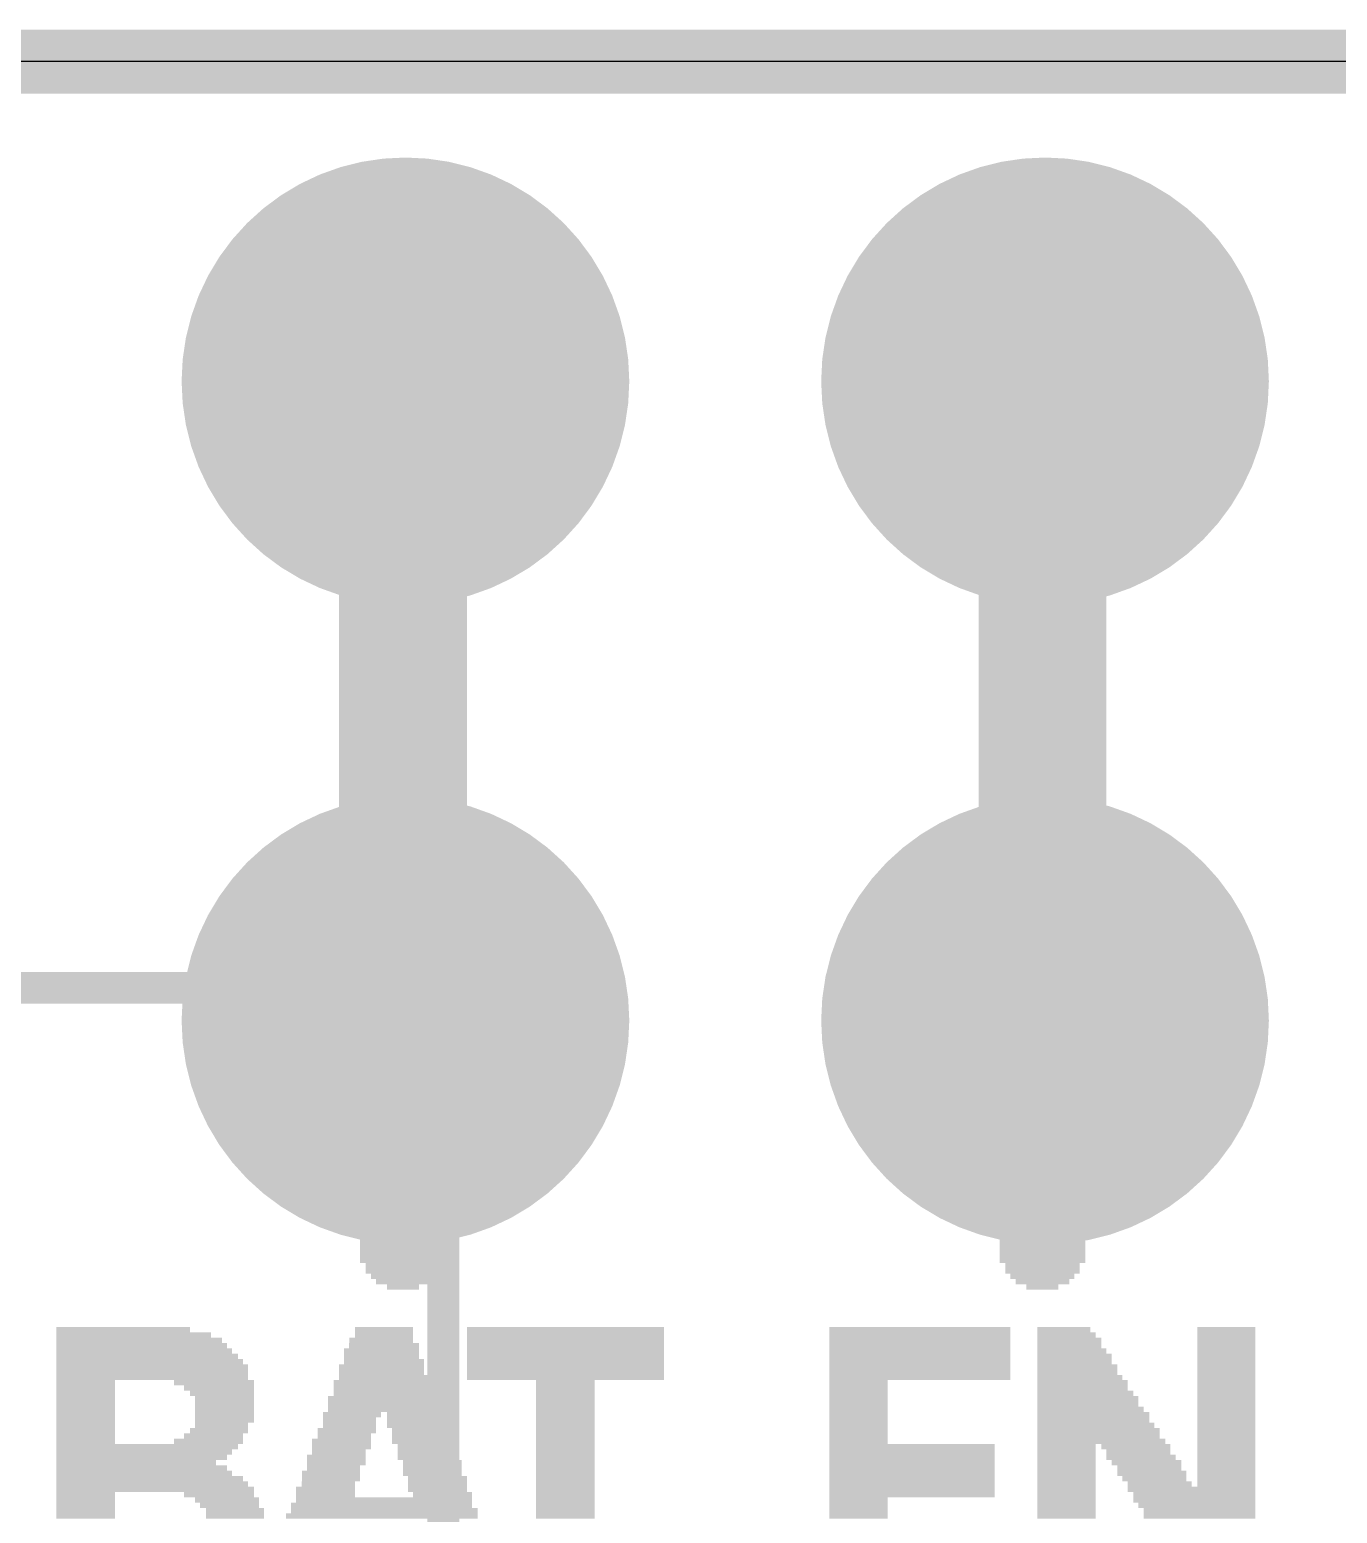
# Model space of a CAD drawing. Extents: x -0.1 to 50.9, y -0.1 to 23.
# Drawn here: x 15.02 to 20.21, y 17.09 to 22.99 of the extents above; entities that cross this region are included whole.
import ezdxf

# ---------------------------------------------------------------- set-up
doc = ezdxf.new("R2010")
doc.units = 0
for name, color, linetype in [('1', 12, 'CONTINUOUS'), ('16', 5, 'CONTINUOUS'), ('17', 110, 'CONTINUOUS'), ('20', 53, 'CONTINUOUS'), ('200', 40, 'CONTINUOUS'), ('21', 40, 'CONTINUOUS')]:
    doc.layers.add(name, color=color, linetype=linetype)

# ---------------------------------------------------------------- blocks, each defined once
blk = doc.blocks.new('ROUNDP')
at = {"const_width": 0.5}
blk.add_lwpolyline([(0, -0.25, 1), (0, 0.25, 1), (0, -0.25)], format="xyb", dxfattribs=at)
blk = doc.blocks.new('RECT')
blk.add_solid([(-0.5, -0.5), (0.5, -0.5), (-0.5, 0.5), (0.5, 0.5)])

msp = doc.modelspace()

# ---------------------------------------------------------------- linework, layer by layer
at = {"layer": '1', "const_width": 0.254}
msp.add_lwpolyline([(50.8, 22.86), (0, 22.86)], dxfattribs=at)
at = {"layer": '16', "const_width": 0.254}
for points in [[(50.8, 22.86), (0, 22.86)], [(16.51, 21.59), (16.51, 19.05)], [(19.05, 21.59), (19.05, 19.05)]]:
    msp.add_lwpolyline(points, dxfattribs=at)
at = {"layer": '16', "const_width": 0.127}
for points in [[(16.5735, 21.59, 1), (16.4465, 21.59)], [(19.1135, 21.59, 1), (18.9865, 21.59)], [(16.4465, 19.05, 1), (16.5735, 19.05)], [(18.9865, 19.05, 1), (19.1135, 19.05)]]:
    msp.add_lwpolyline(points, format="xyb", dxfattribs=at)
at = {"layer": '20'}
msp.add_line((48.26, 22.86), (2.54, 22.86), dxfattribs=at)
at = {"layer": '21', "const_width": 0.127}
for points in [[(0.16, 19.18), (16.66, 19.18)], [(16.66, 19.18), (16.66, 3.68)]]:
    msp.add_lwpolyline(points, dxfattribs=at)
at = {"layer": '21', "const_width": 0.0635}
for points in [[(16.6917, 19.18, 1), (16.6283, 19.18)], [(16.66, 19.1483, 1), (16.66, 19.2117)]]:
    msp.add_lwpolyline(points, format="xyb", dxfattribs=at)

# ---------------------------------------------------------------- block references
at = {"layer": '17', "xscale": 1.778, "yscale": 1.778}
for p in [(16.51, 21.59), (16.51, 21.59), (19.05, 21.59), (19.05, 21.59)]:
    msp.add_blockref('ROUNDP', p, dxfattribs=at)
at = {"layer": '17', "xscale": 1.778, "yscale": 1.778, "rotation": 90}
for p in [(16.51, 19.05), (16.51, 19.05), (19.05, 19.05), (19.05, 19.05)]:
    msp.add_blockref('ROUNDP', p, dxfattribs=at)
at = {"layer": '200'}
for p, xscale, yscale in [((16.4998, 21.8017), 0.254, 0.0211), ((16.4986, 21.8228), 0.1702, 0.0211), ((19.0398, 21.8017), 0.254, 0.0211), ((19.0398, 21.8228), 0.1676, 0.0211), ((16.4998, 21.7593), 0.381, 0.0211), ((16.4998, 21.7805), 0.3404, 0.0213), ((19.0398, 21.7593), 0.381, 0.0211), ((19.0398, 21.7805), 0.3404, 0.0213), ((16.4998, 21.6958), 0.4674, 0.0211), ((16.4986, 21.7382), 0.4242, 0.0211), ((16.4986, 21.717), 0.4242, 0.0213), ((19.0398, 21.6958), 0.4674, 0.0211), ((19.0398, 21.7382), 0.4216, 0.0211), ((19.0398, 21.717), 0.4216, 0.0213), ((16.4998, 21.6535), 0.508, 0.0213), ((16.4998, 21.6323), 0.508, 0.0211), ((16.4998, 21.6747), 0.4674, 0.0211), ((19.0398, 21.6535), 0.508, 0.0213), ((19.0398, 21.6323), 0.508, 0.0211), ((19.0398, 21.6747), 0.4674, 0.0211), ((16.4998, 21.6112), 0.508, 0.0211), ((16.4998, 21.59), 0.508, 0.0213), ((16.4998, 21.5688), 0.508, 0.0211), ((19.0398, 21.6112), 0.508, 0.0211), ((19.0398, 21.59), 0.508, 0.0213), ((19.0398, 21.5688), 0.508, 0.0211), ((16.4998, 21.5477), 0.508, 0.0211), ((16.4998, 21.5265), 0.508, 0.0213), ((19.0398, 21.5477), 0.508, 0.0211), ((19.0398, 21.5265), 0.508, 0.0213), ((16.4998, 21.5053), 0.508, 0.0211), ((16.4998, 21.4842), 0.508, 0.0211), ((16.4998, 21.463), 0.508, 0.0213), ((19.0398, 21.5053), 0.508, 0.0211), ((19.0398, 21.4842), 0.508, 0.0211), ((19.0398, 21.463), 0.508, 0.0213), ((16.4998, 21.4418), 0.508, 0.0211), ((16.4998, 21.4207), 0.508, 0.0211), ((16.4998, 21.3995), 0.508, 0.0213), ((19.0398, 21.4418), 0.508, 0.0211), ((19.0398, 21.4207), 0.508, 0.0211), ((19.0398, 21.3995), 0.508, 0.0213), ((16.4998, 21.3783), 0.508, 0.0211), ((16.4998, 21.3572), 0.508, 0.0211), ((16.4998, 21.336), 0.508, 0.0213), ((19.0398, 21.3783), 0.508, 0.0211), ((19.0398, 21.3572), 0.508, 0.0211), ((19.0398, 21.336), 0.508, 0.0213), ((16.4998, 21.3148), 0.508, 0.0211), ((16.4998, 21.2937), 0.508, 0.0211), ((16.4998, 21.2725), 0.508, 0.0213), ((19.0398, 21.3148), 0.508, 0.0211), ((19.0398, 21.2937), 0.508, 0.0211), ((19.0398, 21.2725), 0.508, 0.0213), ((16.4998, 21.2513), 0.508, 0.0211), ((16.4998, 21.2302), 0.508, 0.0211), ((19.0398, 21.2513), 0.508, 0.0211), ((19.0398, 21.2302), 0.508, 0.0211), ((16.4998, 21.209), 0.508, 0.0213), ((16.4998, 21.1878), 0.508, 0.0211), ((16.4998, 21.1667), 0.508, 0.0211), ((19.0398, 21.209), 0.508, 0.0213), ((19.0398, 21.1878), 0.508, 0.0211), ((19.0398, 21.1667), 0.508, 0.0211), ((16.4998, 21.1455), 0.508, 0.0213), ((16.4998, 21.1243), 0.508, 0.0211), ((16.4998, 21.1032), 0.508, 0.0211), ((19.0398, 21.1455), 0.508, 0.0213), ((19.0398, 21.1243), 0.508, 0.0211), ((19.0398, 21.1032), 0.508, 0.0211), ((16.4998, 21.082), 0.508, 0.0213), ((16.4998, 21.0608), 0.508, 0.0211), ((16.4998, 21.0397), 0.508, 0.0211), ((19.0398, 21.082), 0.508, 0.0213), ((19.0398, 21.0608), 0.508, 0.0211), ((19.0398, 21.0397), 0.508, 0.0211), ((16.4998, 21.0185), 0.508, 0.0213), ((16.4998, 20.9973), 0.508, 0.0211), ((16.4998, 20.9762), 0.508, 0.0211), ((19.0398, 21.0185), 0.508, 0.0213), ((19.0398, 20.9973), 0.508, 0.0211), ((19.0398, 20.9762), 0.508, 0.0211), ((16.4998, 20.955), 0.508, 0.0213), ((16.4998, 20.9338), 0.508, 0.0211), ((19.0398, 20.955), 0.508, 0.0213), ((19.0398, 20.9338), 0.508, 0.0211), ((16.4998, 20.9127), 0.508, 0.0211), ((16.4998, 20.8915), 0.508, 0.0213), ((16.4998, 20.8703), 0.508, 0.0211), ((19.0398, 20.9127), 0.508, 0.0211), ((19.0398, 20.8915), 0.508, 0.0213), ((19.0398, 20.8703), 0.508, 0.0211), ((16.4998, 20.8492), 0.508, 0.0211), ((16.4998, 20.828), 0.508, 0.0213), ((16.4998, 20.8068), 0.508, 0.0211), ((19.0398, 20.8492), 0.508, 0.0211), ((19.0398, 20.828), 0.508, 0.0213), ((19.0398, 20.8068), 0.508, 0.0211), ((16.4998, 20.7857), 0.508, 0.0211), ((16.4998, 20.7645), 0.508, 0.0213), ((16.4998, 20.7433), 0.508, 0.0211), ((19.0398, 20.7857), 0.508, 0.0211), ((19.0398, 20.7645), 0.508, 0.0213), ((19.0398, 20.7433), 0.508, 0.0211), ((16.4998, 20.7222), 0.508, 0.0211), ((16.4998, 20.701), 0.508, 0.0213), ((19.0398, 20.7222), 0.508, 0.0211), ((19.0398, 20.701), 0.508, 0.0213), ((16.4998, 20.6798), 0.508, 0.0211), ((16.4998, 20.6587), 0.508, 0.0211), ((16.4998, 20.6375), 0.508, 0.0213), ((19.0398, 20.6798), 0.508, 0.0211), ((19.0398, 20.6587), 0.508, 0.0211), ((19.0398, 20.6375), 0.508, 0.0213), ((16.4998, 20.6163), 0.508, 0.0211), ((16.4998, 20.5952), 0.508, 0.0211), ((16.4998, 20.574), 0.508, 0.0213), ((19.0398, 20.6163), 0.508, 0.0211), ((19.0398, 20.5952), 0.508, 0.0211), ((19.0398, 20.574), 0.508, 0.0213), ((16.4998, 20.5528), 0.508, 0.0211), ((16.4998, 20.5317), 0.508, 0.0211), ((16.4998, 20.5105), 0.508, 0.0213), ((19.0398, 20.5528), 0.508, 0.0211), ((19.0398, 20.5317), 0.508, 0.0211), ((19.0398, 20.5105), 0.508, 0.0213), ((16.4998, 20.4893), 0.508, 0.0211), ((16.4998, 20.4682), 0.508, 0.0211), ((16.4998, 20.447), 0.508, 0.0213), ((19.0398, 20.4893), 0.508, 0.0211), ((19.0398, 20.4682), 0.508, 0.0211), ((19.0398, 20.447), 0.508, 0.0213), ((16.4998, 20.4258), 0.508, 0.0211), ((16.4998, 20.4047), 0.508, 0.0211), ((19.0398, 20.4258), 0.508, 0.0211), ((19.0398, 20.4047), 0.508, 0.0211), ((16.4998, 20.3835), 0.508, 0.0213), ((16.4998, 20.3623), 0.508, 0.0211), ((16.4998, 20.3412), 0.508, 0.0211), ((19.0398, 20.3835), 0.508, 0.0213), ((19.0398, 20.3623), 0.508, 0.0211), ((19.0398, 20.3412), 0.508, 0.0211), ((16.4998, 20.32), 0.508, 0.0213), ((16.4998, 20.2988), 0.508, 0.0211), ((16.4998, 20.2777), 0.508, 0.0211), ((19.0398, 20.32), 0.508, 0.0213), ((19.0398, 20.2988), 0.508, 0.0211), ((19.0398, 20.2777), 0.508, 0.0211), ((16.4998, 20.2565), 0.508, 0.0213), ((16.4998, 20.2353), 0.508, 0.0211), ((16.4998, 20.2142), 0.508, 0.0211), ((19.0398, 20.2565), 0.508, 0.0213), ((19.0398, 20.2353), 0.508, 0.0211), ((19.0398, 20.2142), 0.508, 0.0211), ((16.4998, 20.193), 0.508, 0.0213), ((16.4998, 20.1718), 0.508, 0.0211), ((16.4998, 20.1507), 0.508, 0.0211), ((19.0398, 20.193), 0.508, 0.0213), ((19.0398, 20.1718), 0.508, 0.0211), ((19.0398, 20.1507), 0.508, 0.0211), ((16.4998, 20.1295), 0.508, 0.0213), ((16.4998, 20.1083), 0.508, 0.0211), ((19.0398, 20.1295), 0.508, 0.0213), ((19.0398, 20.1083), 0.508, 0.0211), ((16.4998, 20.0872), 0.508, 0.0211), ((16.4998, 20.066), 0.508, 0.0213), ((16.4998, 20.0448), 0.508, 0.0211), ((19.0398, 20.0872), 0.508, 0.0211), ((19.0398, 20.066), 0.508, 0.0213), ((19.0398, 20.0448), 0.508, 0.0211), ((16.4998, 20.0237), 0.508, 0.0211), ((16.4998, 20.0025), 0.508, 0.0213), ((16.4998, 19.9813), 0.508, 0.0211), ((19.0398, 20.0237), 0.508, 0.0211), ((19.0398, 20.0025), 0.508, 0.0213), ((19.0398, 19.9813), 0.508, 0.0211), ((16.4998, 19.9602), 0.508, 0.0211), ((16.4998, 19.939), 0.508, 0.0213), ((16.4998, 19.9178), 0.508, 0.0211), ((19.0398, 19.9602), 0.508, 0.0211), ((19.0398, 19.939), 0.508, 0.0213), ((19.0398, 19.9178), 0.508, 0.0211), ((16.4998, 19.8967), 0.508, 0.0211), ((16.4998, 19.8755), 0.508, 0.0213), ((19.0398, 19.8967), 0.508, 0.0211), ((19.0398, 19.8755), 0.508, 0.0213), ((16.4998, 19.8543), 0.508, 0.0211), ((16.4998, 19.8332), 0.508, 0.0211), ((16.4998, 19.812), 0.508, 0.0213), ((19.0398, 19.8543), 0.508, 0.0211), ((19.0398, 19.8332), 0.508, 0.0211), ((19.0398, 19.812), 0.508, 0.0213), ((16.4998, 19.7908), 0.508, 0.0211), ((16.4998, 19.7697), 0.508, 0.0211), ((16.4998, 19.7485), 0.508, 0.0213), ((19.0398, 19.7908), 0.508, 0.0211), ((19.0398, 19.7697), 0.508, 0.0211), ((19.0398, 19.7485), 0.508, 0.0213), ((16.4998, 19.7273), 0.508, 0.0211), ((16.4998, 19.7062), 0.508, 0.0211), ((16.4998, 19.685), 0.508, 0.0213), ((19.0398, 19.7273), 0.508, 0.0211), ((19.0398, 19.7062), 0.508, 0.0211), ((19.0398, 19.685), 0.508, 0.0213), ((16.4998, 19.6638), 0.508, 0.0211), ((16.4998, 19.6427), 0.508, 0.0211), ((16.4998, 19.6215), 0.508, 0.0213), ((19.0398, 19.6638), 0.508, 0.0211), ((19.0398, 19.6427), 0.508, 0.0211), ((19.0398, 19.6215), 0.508, 0.0213), ((16.4998, 19.6003), 0.508, 0.0211), ((16.4998, 19.5792), 0.508, 0.0211), ((19.0398, 19.6003), 0.508, 0.0211), ((19.0398, 19.5792), 0.508, 0.0211), ((16.4998, 19.558), 0.508, 0.0213), ((16.4998, 19.5368), 0.508, 0.0211), ((16.4998, 19.5157), 0.508, 0.0211), ((19.0398, 19.558), 0.508, 0.0213), ((19.0398, 19.5368), 0.508, 0.0211), ((19.0398, 19.5157), 0.508, 0.0211), ((16.4998, 19.4945), 0.508, 0.0213), ((16.4998, 19.4733), 0.508, 0.0211), ((16.4998, 19.4522), 0.508, 0.0211), ((19.0398, 19.4945), 0.508, 0.0213), ((19.0398, 19.4733), 0.508, 0.0211), ((19.0398, 19.4522), 0.508, 0.0211), ((16.4998, 19.431), 0.508, 0.0213), ((16.4998, 19.4098), 0.508, 0.0211), ((16.4998, 19.3887), 0.508, 0.0211), ((19.0398, 19.431), 0.508, 0.0213), ((19.0398, 19.4098), 0.508, 0.0211), ((19.0398, 19.3887), 0.508, 0.0211), ((16.4998, 19.3675), 0.508, 0.0213), ((16.4998, 19.3463), 0.508, 0.0211), ((16.4998, 19.3252), 0.508, 0.0211), ((19.0398, 19.3675), 0.508, 0.0213), ((19.0398, 19.3463), 0.508, 0.0211), ((19.0398, 19.3252), 0.508, 0.0211), ((16.4998, 19.304), 0.508, 0.0213), ((16.4998, 19.2828), 0.508, 0.0211), ((19.0398, 19.304), 0.508, 0.0213), ((19.0398, 19.2828), 0.508, 0.0211), ((16.4998, 19.2617), 0.508, 0.0211), ((16.4998, 19.2405), 0.508, 0.0213), ((16.4998, 19.2193), 0.508, 0.0211), ((19.0398, 19.2617), 0.508, 0.0211), ((19.0398, 19.2405), 0.508, 0.0213), ((19.0398, 19.2193), 0.508, 0.0211), ((16.4998, 19.1982), 0.508, 0.0211), ((16.4998, 19.177), 0.508, 0.0213), ((16.4998, 19.1558), 0.508, 0.0211), ((19.0398, 19.1982), 0.508, 0.0211), ((19.0398, 19.177), 0.508, 0.0213), ((19.0398, 19.1558), 0.508, 0.0211), ((16.4998, 19.1347), 0.508, 0.0211), ((16.4998, 19.1135), 0.508, 0.0213), ((16.4998, 19.0923), 0.508, 0.0211), ((19.0398, 19.1347), 0.508, 0.0211), ((19.0398, 19.1135), 0.508, 0.0213), ((19.0398, 19.0923), 0.508, 0.0211), ((16.4998, 19.0712), 0.508, 0.0211), ((16.4998, 19.05), 0.508, 0.0213), ((19.0398, 19.0712), 0.508, 0.0211), ((19.0398, 19.05), 0.508, 0.0213), ((16.4998, 19.0288), 0.508, 0.0211), ((16.4998, 19.0077), 0.508, 0.0211), ((16.4998, 18.9865), 0.508, 0.0213), ((19.0398, 19.0288), 0.508, 0.0211), ((19.0398, 19.0077), 0.508, 0.0211), ((19.0398, 18.9865), 0.508, 0.0213), ((16.4998, 18.9653), 0.508, 0.0211), ((16.4998, 18.9442), 0.4674, 0.0211), ((16.4998, 18.923), 0.4674, 0.0213), ((19.0398, 18.9653), 0.508, 0.0211), ((19.0398, 18.9442), 0.4674, 0.0211), ((19.0398, 18.923), 0.4674, 0.0213), ((16.4986, 18.9018), 0.4242, 0.0211), ((16.4986, 18.8807), 0.4242, 0.0211), ((16.4998, 18.8595), 0.381, 0.0213), ((19.0398, 18.9018), 0.4216, 0.0211), ((19.0398, 18.8807), 0.4216, 0.0211), ((19.0398, 18.8595), 0.381, 0.0213), ((16.4998, 18.8383), 0.3404, 0.0211), ((16.4998, 18.8172), 0.3404, 0.0211), ((16.4998, 18.796), 0.3404, 0.0213), ((19.0398, 18.8383), 0.3404, 0.0211), ((19.0398, 18.8172), 0.3404, 0.0211), ((19.0398, 18.796), 0.3404, 0.0213), ((16.4998, 18.7748), 0.3404, 0.0211), ((16.4998, 18.7537), 0.3404, 0.0211), ((19.0398, 18.7748), 0.3404, 0.0211), ((19.0398, 18.7537), 0.3404, 0.0211), ((16.4998, 18.7325), 0.3404, 0.0213), ((16.4998, 18.7113), 0.3404, 0.0211), ((16.4998, 18.6902), 0.3404, 0.0211), ((19.0398, 18.7325), 0.3404, 0.0213), ((19.0398, 18.7113), 0.3404, 0.0211), ((19.0398, 18.6902), 0.3404, 0.0211), ((16.4998, 18.669), 0.3404, 0.0213), ((16.4998, 18.6478), 0.3404, 0.0211), ((16.4998, 18.6267), 0.3404, 0.0211), ((19.0398, 18.669), 0.3404, 0.0213), ((19.0398, 18.6478), 0.3404, 0.0211), ((19.0398, 18.6267), 0.3404, 0.0211), ((16.4998, 18.6055), 0.3404, 0.0213), ((16.4998, 18.5843), 0.3404, 0.0211), ((16.4998, 18.5632), 0.3404, 0.0211), ((19.0398, 18.6055), 0.3404, 0.0213), ((19.0398, 18.5843), 0.3404, 0.0211), ((19.0398, 18.5632), 0.3404, 0.0211), ((16.4998, 18.542), 0.3404, 0.0213), ((16.4998, 18.5208), 0.3404, 0.0211), ((16.4998, 18.4997), 0.3404, 0.0211), ((19.0398, 18.542), 0.3404, 0.0213), ((19.0398, 18.5208), 0.3404, 0.0211), ((19.0398, 18.4997), 0.3404, 0.0211), ((16.4998, 18.4785), 0.3404, 0.0213), ((16.4998, 18.4573), 0.3404, 0.0211), ((19.0398, 18.4785), 0.3404, 0.0213), ((19.0398, 18.4573), 0.3404, 0.0211), ((16.4998, 18.4362), 0.3404, 0.0211), ((16.4998, 18.415), 0.3404, 0.0213), ((16.4998, 18.3938), 0.3404, 0.0211), ((19.0398, 18.4362), 0.3404, 0.0211), ((19.0398, 18.415), 0.3404, 0.0213), ((19.0398, 18.3938), 0.3404, 0.0211), ((16.4998, 18.3727), 0.3404, 0.0211), ((16.4998, 18.3515), 0.3404, 0.0213), ((16.4998, 18.3303), 0.3404, 0.0211), ((19.0398, 18.3727), 0.3404, 0.0211), ((19.0398, 18.3515), 0.3404, 0.0213), ((19.0398, 18.3303), 0.3404, 0.0211), ((16.4998, 18.3092), 0.3404, 0.0211), ((16.4998, 18.288), 0.3404, 0.0213), ((16.4998, 18.2668), 0.3404, 0.0211), ((19.0398, 18.3092), 0.3404, 0.0211), ((19.0398, 18.288), 0.3404, 0.0213), ((19.0398, 18.2668), 0.3404, 0.0211), ((16.4998, 18.2457), 0.3404, 0.0211), ((16.4998, 18.2245), 0.3404, 0.0213), ((19.0398, 18.2457), 0.3404, 0.0211), ((19.0398, 18.2245), 0.3404, 0.0213), ((16.4998, 18.2033), 0.3404, 0.0211), ((16.4998, 18.1822), 0.3404, 0.0211), ((16.4998, 18.161), 0.3404, 0.0213), ((19.0398, 18.2033), 0.3404, 0.0211), ((19.0398, 18.1822), 0.3404, 0.0211), ((19.0398, 18.161), 0.3404, 0.0213), ((16.4998, 18.1398), 0.3404, 0.0211), ((16.4998, 18.1187), 0.3404, 0.0211), ((16.4998, 18.0975), 0.3404, 0.0213), ((19.0398, 18.1398), 0.3404, 0.0211), ((19.0398, 18.1187), 0.3404, 0.0211), ((19.0398, 18.0975), 0.3404, 0.0213), ((16.4998, 18.0763), 0.2946, 0.0211), ((16.4998, 18.0552), 0.2946, 0.0211), ((16.4998, 18.034), 0.254, 0.0213), ((19.0398, 18.0763), 0.2946, 0.0211), ((19.0398, 18.0552), 0.2946, 0.0211), ((19.0398, 18.034), 0.254, 0.0213), ((16.4998, 18.0128), 0.2134, 0.0211), ((16.4998, 17.9917), 0.127, 0.0211), ((19.0398, 18.0128), 0.2134, 0.0211), ((19.0398, 17.9917), 0.127, 0.0211), ((15.3886, 17.8223), 0.5309, 0.0211), ((15.4305, 17.8012), 0.6147, 0.0211), ((16.4249, 17.8223), 0.2311, 0.0211), ((16.4249, 17.8012), 0.2311, 0.0211), ((17.145, 17.8223), 0.7823, 0.0211), ((17.145, 17.8012), 0.7823, 0.0211), ((18.5534, 17.8223), 0.7188, 0.0211), ((18.5534, 17.8012), 0.7188, 0.0211), ((19.1249, 17.8223), 0.2108, 0.0211), ((19.1351, 17.8012), 0.2311, 0.0211), ((19.7701, 17.8223), 0.2311, 0.0211), ((19.7701, 17.8012), 0.2311, 0.0211), ((15.4521, 17.78), 0.6579, 0.0213), ((15.4623, 17.7588), 0.6782, 0.0211), ((15.4724, 17.7377), 0.6985, 0.0211), ((16.4148, 17.7377), 0.2972, 0.0211), ((16.4135, 17.78), 0.254, 0.0213), ((16.4249, 17.7588), 0.2769, 0.0211), ((17.145, 17.78), 0.7823, 0.0213), ((17.145, 17.7588), 0.7823, 0.0211), ((17.145, 17.7377), 0.7823, 0.0211), ((18.5534, 17.78), 0.7188, 0.0213), ((18.5534, 17.7588), 0.7188, 0.0211), ((18.5534, 17.7377), 0.7188, 0.0211), ((19.1465, 17.78), 0.254, 0.0213), ((19.1465, 17.7588), 0.254, 0.0211), ((19.1567, 17.7377), 0.2743, 0.0211), ((19.7701, 17.78), 0.2311, 0.0213), ((19.7701, 17.7588), 0.2311, 0.0211), ((19.7701, 17.7377), 0.2311, 0.0211), ((15.4838, 17.7165), 0.7214, 0.0213), ((15.494, 17.6953), 0.7417, 0.0211), ((15.5042, 17.6742), 0.762, 0.0211), ((16.4148, 17.6742), 0.3378, 0.0211), ((16.4249, 17.6953), 0.3175, 0.0211), ((16.4148, 17.7165), 0.2972, 0.0213), ((17.145, 17.7165), 0.7823, 0.0213), ((17.145, 17.6953), 0.7823, 0.0211), ((17.145, 17.6742), 0.7823, 0.0211), ((18.5534, 17.7165), 0.7188, 0.0213), ((18.5534, 17.6953), 0.7188, 0.0211), ((18.5534, 17.6742), 0.7188, 0.0211), ((19.1668, 17.7165), 0.2946, 0.0213), ((19.1668, 17.6953), 0.2946, 0.0211), ((19.1783, 17.6742), 0.3175, 0.0211), ((19.7701, 17.7165), 0.2311, 0.0213), ((19.7701, 17.6953), 0.2311, 0.0211), ((19.7701, 17.6742), 0.2311, 0.0211), ((15.5042, 17.653), 0.762, 0.0213), ((15.5042, 17.6318), 0.762, 0.0211), ((16.4148, 17.653), 0.3378, 0.0213), ((16.4262, 17.6318), 0.3607, 0.0211), ((17.145, 17.653), 0.7823, 0.0213), ((17.145, 17.6318), 0.7823, 0.0211), ((18.5534, 17.653), 0.7188, 0.0213), ((18.5534, 17.6318), 0.7188, 0.0211), ((19.1783, 17.653), 0.3175, 0.0213), ((19.1884, 17.6318), 0.3378, 0.0211), ((19.7701, 17.653), 0.2311, 0.0213), ((19.7701, 17.6318), 0.2311, 0.0211), ((15.24, 17.6107), 0.2337, 0.0211), ((15.24, 17.5895), 0.2337, 0.0213), ((15.24, 17.5683), 0.2337, 0.0211), ((15.7493, 17.6107), 0.3175, 0.0211), ((15.7696, 17.5895), 0.2769, 0.0213), ((15.781, 17.5683), 0.254, 0.0211), ((16.416, 17.6107), 0.381, 0.0211), ((16.4262, 17.5895), 0.4013, 0.0213), ((16.4262, 17.5683), 0.4013, 0.0211), ((17.145, 17.6107), 0.2337, 0.0211), ((17.145, 17.5895), 0.2337, 0.0213), ((17.145, 17.5683), 0.2337, 0.0211), ((18.3096, 17.6107), 0.2311, 0.0211), ((18.3096, 17.5895), 0.2311, 0.0213), ((18.3096, 17.5683), 0.2311, 0.0211), ((19.1986, 17.6107), 0.3581, 0.0211), ((19.1986, 17.5895), 0.3581, 0.0213), ((19.21, 17.5683), 0.381, 0.0211), ((19.7701, 17.6107), 0.2311, 0.0211), ((19.7701, 17.5895), 0.2311, 0.0213), ((19.7701, 17.5683), 0.2311, 0.0211), ((15.24, 17.5472), 0.2337, 0.0211), ((15.24, 17.526), 0.2337, 0.0213), ((15.24, 17.5048), 0.2337, 0.0211), ((15.7912, 17.5472), 0.2337, 0.0211), ((15.7912, 17.526), 0.2337, 0.0213), ((15.7912, 17.5048), 0.2337, 0.0211), ((16.4148, 17.5472), 0.4242, 0.0211), ((16.4249, 17.526), 0.4445, 0.0213), ((16.4249, 17.5048), 0.4445, 0.0211), ((17.145, 17.5472), 0.2337, 0.0211), ((17.145, 17.526), 0.2337, 0.0213), ((17.145, 17.5048), 0.2337, 0.0211), ((18.3096, 17.5472), 0.2311, 0.0211), ((18.3096, 17.526), 0.2311, 0.0213), ((18.3096, 17.5048), 0.2311, 0.0211), ((19.2202, 17.5472), 0.4013, 0.0211), ((19.2202, 17.526), 0.4013, 0.0213), ((19.2303, 17.5048), 0.4216, 0.0211), ((19.7701, 17.5472), 0.2311, 0.0211), ((19.7701, 17.526), 0.2311, 0.0213), ((19.7701, 17.5048), 0.2311, 0.0211), ((15.24, 17.4837), 0.2337, 0.0211), ((15.24, 17.4625), 0.2337, 0.0213), ((15.24, 17.4413), 0.2337, 0.0211), ((15.7797, 17.4413), 0.2108, 0.0211), ((15.7912, 17.4837), 0.2337, 0.0211), ((15.7912, 17.4625), 0.2337, 0.0213), ((16.2979, 17.4837), 0.2311, 0.0211), ((16.2877, 17.4625), 0.2108, 0.0213), ((16.2877, 17.4413), 0.2108, 0.0211), ((16.5418, 17.4837), 0.2108, 0.0211), ((16.5532, 17.4625), 0.2337, 0.0213), ((16.5532, 17.4413), 0.2337, 0.0211), ((17.145, 17.4837), 0.2337, 0.0211), ((17.145, 17.4625), 0.2337, 0.0213), ((17.145, 17.4413), 0.2337, 0.0211), ((18.3096, 17.4837), 0.2311, 0.0211), ((18.3096, 17.4625), 0.2311, 0.0213), ((18.3096, 17.4413), 0.2311, 0.0211), ((19.2519, 17.4413), 0.4648, 0.0211), ((19.2418, 17.4837), 0.4445, 0.0211), ((19.2418, 17.4625), 0.4445, 0.0213), ((19.7701, 17.4837), 0.2311, 0.0211), ((19.7701, 17.4625), 0.2311, 0.0213), ((19.7701, 17.4413), 0.2311, 0.0211), ((15.24, 17.4202), 0.2337, 0.0211), ((15.24, 17.399), 0.2337, 0.0213), ((15.748, 17.399), 0.2337, 0.0213), ((15.7696, 17.4202), 0.2311, 0.0211), ((16.2674, 17.399), 0.2108, 0.0213), ((16.2776, 17.4202), 0.2311, 0.0211), ((16.5633, 17.4202), 0.2134, 0.0211), ((16.5735, 17.399), 0.2337, 0.0213), ((17.145, 17.4202), 0.2337, 0.0211), ((17.145, 17.399), 0.2337, 0.0213), ((18.3096, 17.4202), 0.2311, 0.0211), ((18.3096, 17.399), 0.2311, 0.0213), ((19.2621, 17.4202), 0.4851, 0.0211), ((19.2621, 17.399), 0.4851, 0.0213), ((19.7701, 17.4202), 0.2311, 0.0211), ((19.7701, 17.399), 0.2311, 0.0213), ((15.4838, 17.3567), 0.7214, 0.0211), ((15.24, 17.3778), 0.2337, 0.0211), ((15.4724, 17.3355), 0.6985, 0.0213), ((15.7277, 17.3778), 0.2743, 0.0211), ((16.2458, 17.3355), 0.2134, 0.0213), ((16.256, 17.3778), 0.2337, 0.0211), ((16.256, 17.3567), 0.2337, 0.0211), ((16.5735, 17.3778), 0.2337, 0.0211), ((16.5849, 17.3567), 0.2108, 0.0211), ((16.5951, 17.3355), 0.2311, 0.0213), ((17.145, 17.3778), 0.2337, 0.0211), ((17.145, 17.3567), 0.2337, 0.0211), ((17.145, 17.3355), 0.2337, 0.0213), ((18.3096, 17.3778), 0.2311, 0.0211), ((18.5217, 17.3567), 0.6553, 0.0211), ((18.5217, 17.3355), 0.6553, 0.0213), ((19.2735, 17.3778), 0.508, 0.0211), ((19.1351, 17.3567), 0.2311, 0.0211), ((19.1351, 17.3355), 0.2311, 0.0213), ((19.4107, 17.3567), 0.2743, 0.0211), ((19.4208, 17.3355), 0.254, 0.0213), ((19.7701, 17.3778), 0.2311, 0.0211), ((19.7701, 17.3567), 0.2311, 0.0211), ((19.7701, 17.3355), 0.2311, 0.0213), ((15.4623, 17.3143), 0.6782, 0.0211), ((15.4407, 17.2932), 0.635, 0.0211), ((15.4623, 17.272), 0.6782, 0.0213), ((16.2357, 17.3143), 0.2337, 0.0211), ((16.2357, 17.2932), 0.2337, 0.0211), ((16.2243, 17.272), 0.2108, 0.0213), ((16.5951, 17.3143), 0.2311, 0.0211), ((16.6167, 17.2932), 0.2337, 0.0211), ((16.6167, 17.272), 0.2337, 0.0213), ((17.145, 17.3143), 0.2337, 0.0211), ((17.145, 17.2932), 0.2337, 0.0211), ((17.145, 17.272), 0.2337, 0.0213), ((18.5217, 17.3143), 0.6553, 0.0211), ((18.5217, 17.2932), 0.6553, 0.0211), ((18.5217, 17.272), 0.6553, 0.0213), ((19.1351, 17.3143), 0.2311, 0.0211), ((19.1351, 17.2932), 0.2311, 0.0211), ((19.1351, 17.272), 0.2311, 0.0213), ((19.431, 17.3143), 0.2743, 0.0211), ((19.4526, 17.2932), 0.2769, 0.0211), ((19.464, 17.272), 0.254, 0.0213), ((19.7701, 17.3143), 0.2311, 0.0211), ((19.7701, 17.2932), 0.2311, 0.0211), ((19.7701, 17.272), 0.2311, 0.0213), ((15.494, 17.2297), 0.7417, 0.0211), ((15.4724, 17.2508), 0.6985, 0.0211), ((15.5042, 17.2085), 0.762, 0.0213), ((16.2141, 17.2508), 0.2311, 0.0211), ((16.2141, 17.2297), 0.2311, 0.0211), ((16.2039, 17.2085), 0.2108, 0.0213), ((16.6167, 17.2508), 0.2337, 0.0211), ((16.637, 17.2297), 0.2337, 0.0211), ((16.637, 17.2085), 0.2337, 0.0213), ((17.145, 17.2508), 0.2337, 0.0211), ((17.145, 17.2297), 0.2337, 0.0211), ((17.145, 17.2085), 0.2337, 0.0213), ((18.5217, 17.2508), 0.6553, 0.0211), ((18.5217, 17.2297), 0.6553, 0.0211), ((18.5217, 17.2085), 0.6553, 0.0213), ((19.1351, 17.2508), 0.2311, 0.0211), ((19.1351, 17.2297), 0.2311, 0.0211), ((19.1351, 17.2085), 0.2311, 0.0213), ((19.4742, 17.2508), 0.2743, 0.0211), ((19.4843, 17.2297), 0.254, 0.0211), ((19.5047, 17.2085), 0.254, 0.0213), ((19.7701, 17.2508), 0.2311, 0.0211), ((19.7701, 17.2297), 0.2311, 0.0211), ((19.7701, 17.2085), 0.2311, 0.0213), ((15.5156, 17.1873), 0.7849, 0.0211), ((15.24, 17.1662), 0.2337, 0.0211), ((15.24, 17.145), 0.2337, 0.0213), ((15.7696, 17.1662), 0.2769, 0.0211), ((15.8013, 17.145), 0.254, 0.0213), ((16.1925, 17.1873), 0.2337, 0.0211), ((16.1925, 17.1662), 0.2337, 0.0211), ((16.4249, 17.145), 0.6985, 0.0213), ((16.637, 17.1873), 0.2337, 0.0211), ((16.6573, 17.1662), 0.2337, 0.0211), ((17.145, 17.1873), 0.2337, 0.0211), ((17.145, 17.1662), 0.2337, 0.0211), ((17.145, 17.145), 0.2337, 0.0213), ((18.5217, 17.1873), 0.6553, 0.0211), ((18.5217, 17.1662), 0.6553, 0.0211), ((18.3096, 17.145), 0.2311, 0.0213), ((19.1351, 17.1873), 0.2311, 0.0211), ((19.1351, 17.1662), 0.2311, 0.0211), ((19.1351, 17.145), 0.2311, 0.0213), ((19.6317, 17.1873), 0.508, 0.0211), ((19.6431, 17.1662), 0.4851, 0.0211), ((19.6431, 17.145), 0.4851, 0.0213), ((15.24, 17.1238), 0.2337, 0.0211), ((15.24, 17.1027), 0.2337, 0.0211), ((15.8115, 17.1238), 0.2337, 0.0211), ((15.8331, 17.1027), 0.2311, 0.0211), ((16.4148, 17.1238), 0.7188, 0.0211), ((16.4262, 17.1027), 0.7417, 0.0211), ((17.145, 17.1238), 0.2337, 0.0211), ((17.145, 17.1027), 0.2337, 0.0211), ((18.3096, 17.1238), 0.2311, 0.0211), ((18.3096, 17.1027), 0.2311, 0.0211), ((19.1351, 17.1238), 0.2311, 0.0211), ((19.1351, 17.1027), 0.2311, 0.0211), ((19.6532, 17.1238), 0.4648, 0.0211), ((19.6634, 17.1027), 0.4445, 0.0211), ((15.24, 17.0815), 0.2337, 0.0213), ((15.8331, 17.0815), 0.2311, 0.0213), ((16.416, 17.0815), 0.762, 0.0213), ((17.145, 17.0815), 0.2337, 0.0213), ((18.3096, 17.0815), 0.2311, 0.0213), ((19.1351, 17.0815), 0.2311, 0.0213), ((19.6634, 17.0815), 0.4445, 0.0213)]:
    msp.add_blockref('RECT', p, dxfattribs=dict(at, xscale=xscale, yscale=yscale))

doc.saveas('drawing.dxf')
